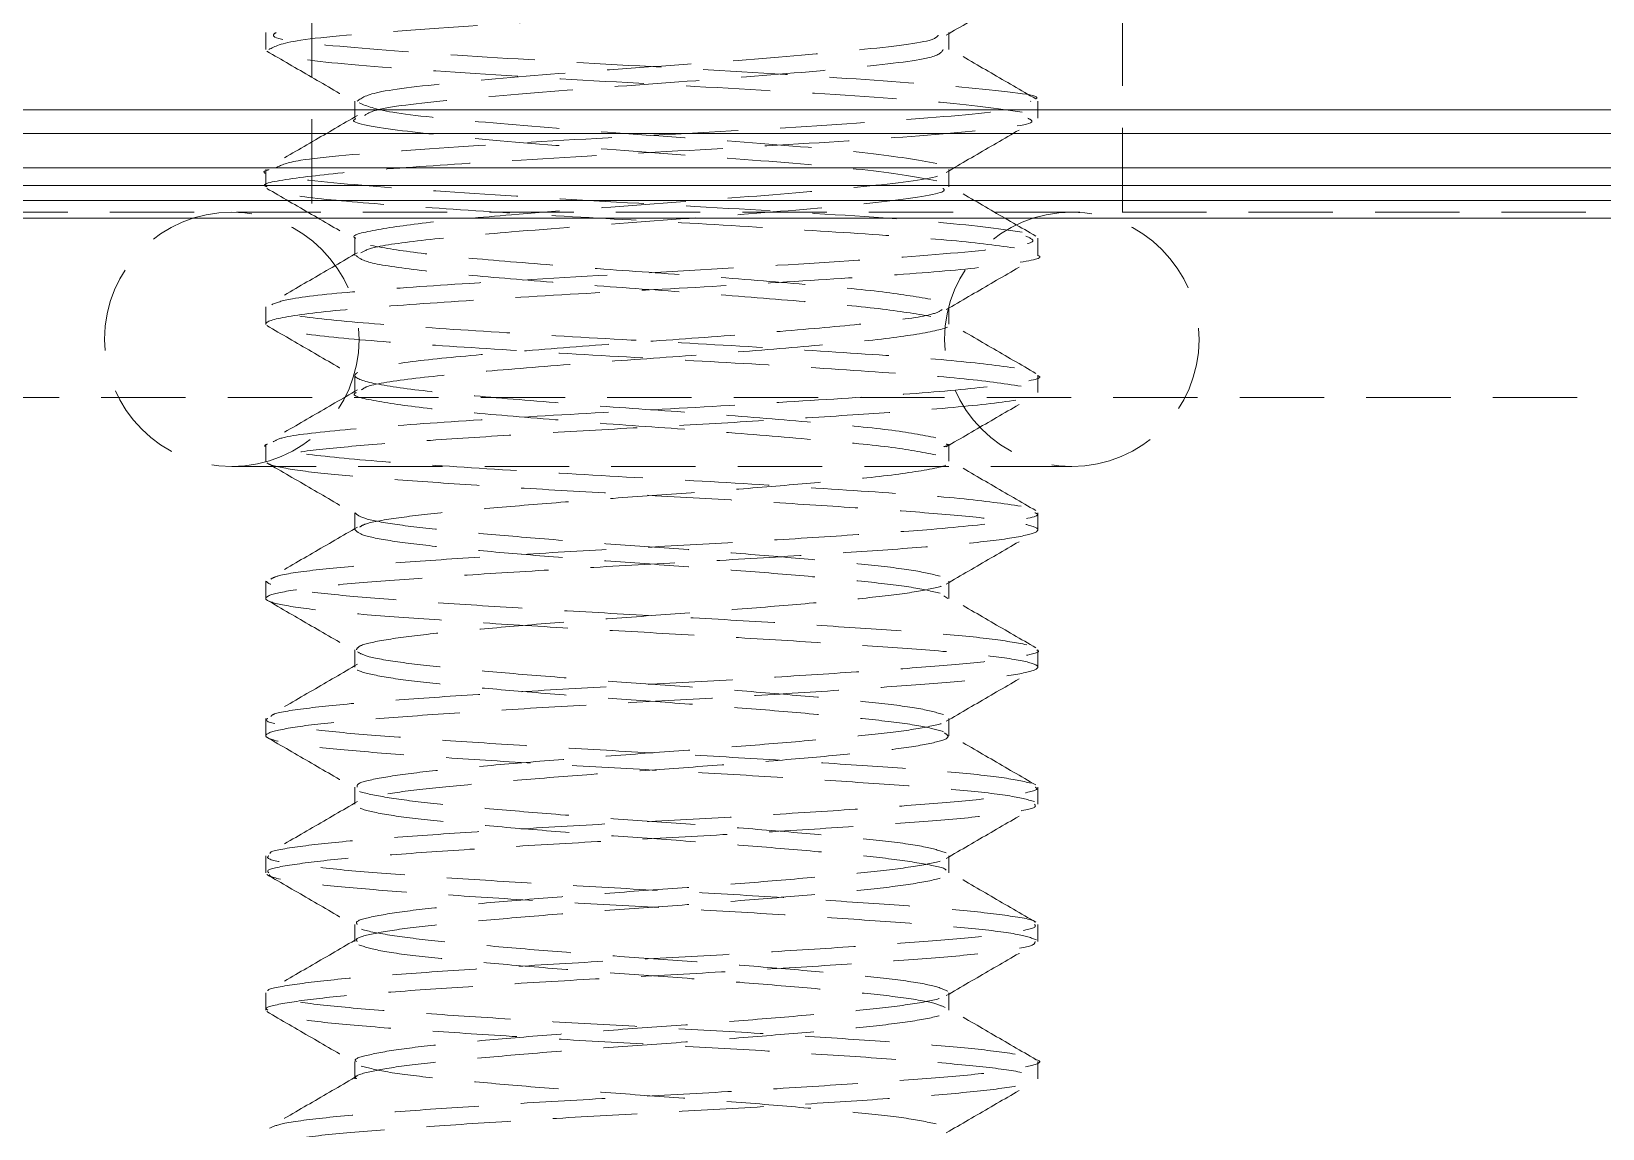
# Model space of a CAD drawing. Header units: millimetres. Extents: x 1522 to 2996, y -37 to 935.
# Drawn here: x 2331.12 to 2349.42, y 437.63 to 450.42 of the extents above; entities that cross this region are included whole.
import ezdxf

# ---------------------------------------------------------------- set-up
doc = ezdxf.new("R2010")
doc.units = ezdxf.units.MM
doc.linetypes.add('HIDDEN', pattern=[1.905, 1.27, -0.635])

# ---------------------------------------------------------------- blocks, each defined once
blk = doc.blocks.new('clampattachmentsideview')
at = {"color": 7, "linetype": 'HIDDEN', "lineweight": 0}
for p, q in [((3384.576, 487.71), (3384.576, 482.501)), ((3396.783, 482.501), (3396.783, 487.71)), ((3383.883, 485.208), (3383.883, 484.95)), ((3394.167, 484.949), (3394.167, 485.208)), ((3385.226, 484.174), (3385.226, 483.916)), ((3395.509, 483.916), (3395.509, 484.174)), ((3420.907, 484.041), (3360.451, 484.041)), ((3360.451, 483.686), (3420.907, 483.686)), ((3420.907, 483.166), (3360.451, 483.166)), ((3383.883, 483.141), (3383.883, 482.882)), ((3394.167, 482.882), (3394.167, 483.141)), ((3360.451, 482.903), (3420.907, 482.903)), ((3420.907, 482.675), (3360.451, 482.675)), ((3420.907, 482.501), (3360.451, 482.501)), ((3360.451, 482.412), (3420.907, 482.412)), ((3385.226, 482.107), (3385.226, 481.849)), ((3395.509, 481.849), (3395.509, 482.108)), ((3383.883, 481.074), (3383.883, 480.816)), ((3394.167, 480.816), (3394.167, 481.074)), ((3385.226, 480.04), (3385.226, 479.782)), ((3395.509, 479.783), (3395.509, 480.041)), ((3360.451, 479.711), (3420.907, 479.711)), ((3383.883, 479.007), (3383.883, 478.749)), ((3394.167, 478.749), (3394.167, 479.007)), ((3383.372, 478.669), (3396.021, 478.669)), ((3385.226, 477.974), (3385.226, 477.715)), ((3395.509, 477.715), (3395.509, 477.974)), ((3383.883, 476.94), (3383.883, 476.682)), ((3394.167, 476.682), (3394.167, 476.94)), ((3394.155, 476.682), (3394.094, 476.723)), ((3385.226, 475.907), (3385.226, 475.648)), ((3395.509, 475.649), (3395.509, 475.907)), ((3383.883, 474.874), (3383.883, 474.615)), ((3394.167, 474.615), (3394.167, 474.873)), ((3385.226, 473.84), (3385.226, 473.581)), ((3395.509, 473.582), (3395.509, 473.84)), ((3383.883, 472.807), (3383.883, 472.548)), ((3394.167, 472.548), (3394.167, 472.806)), ((3385.226, 471.773), (3385.226, 471.515)), ((3395.509, 471.514), (3395.509, 471.773)), ((3383.883, 470.739), (3383.883, 470.481)), ((3394.167, 470.481), (3394.167, 470.74)), ((3385.226, 469.706), (3385.226, 469.448)), ((3395.509, 469.448), (3395.509, 469.706))]:
    blk.add_line(p, q, dxfattribs=at)
at = {"color": 7, "linetype": 'Continuous', "lineweight": 15}
for p, q in [((3360.451, 484.041), (3420.907, 484.041)), ((3420.907, 483.686), (3360.451, 483.686)), ((3360.451, 483.166), (3420.907, 483.166)), ((3420.907, 482.903), (3360.451, 482.903)), ((3360.451, 482.675), (3420.907, 482.675)), ((3420.907, 482.412), (3360.451, 482.412))]:
    blk.add_line(p, q, dxfattribs=at)
at = {"color": 7, "linetype": 'HIDDEN', "lineweight": 0}
for centre, start, end in [((3383.372, 480.585), 90, 270), ((3383.372, 480.585), 270, 90), ((3396.021, 480.585), 90, 270), ((3396.021, 480.585), 270, 90)]:
    blk.add_arc(centre, 1.916, start, end, dxfattribs=at)
for points, knots in [([(3383.931, 484.95), (3384.016, 484.997), (3384.194, 485.096), (3385.961, 485.242), (3388.477, 485.403), (3391.29, 485.551), (3393.746, 485.71), (3395.328, 485.863), (3395.695, 486.014), (3394.762, 486.175), (3392.731, 486.323), (3390.047, 486.482), (3387.287, 486.635), (3385.046, 486.787), (3383.813, 486.947), (3383.851, 487.095), (3385.156, 487.254), (3387.432, 487.407), (3390.2, 487.557), (3391.84, 487.659), (3392.643, 487.71)], [0, 0, 0, 0, 0.0513258, 0.1070176, 0.1634075, 0.2189694, 0.2752218, 0.3311, 0.3868137, 0.443191, 0.498748, 0.555027, 0.6108741, 0.6666112, 0.7229736, 0.7785273, 0.8348308, 0.8906479, 0.9464102, 1, 1, 1, 1]), ([(3394.13, 485.167), (3394.355, 485.298), (3394.805, 485.559), (3395.256, 485.821), (3395.481, 485.951)], [0, 0, 0, 0, 0.499703, 1, 1, 1, 1]), ([(3395.476, 484.206), (3395.477, 484.206), (3395.598, 484.258), (3394.667, 484.366), (3392.756, 484.515), (3390.044, 484.674), (3387.277, 484.827), (3385.088, 484.978), (3383.903, 485.11), (3384.007, 485.184), (3384.04, 485.208)], [0, 0, 0, 0, 0.0010314, 0.1564955, 0.3096975, 0.4648904, 0.6188921, 0.7725908, 0.9280137, 1, 1, 1, 1]), ([(3385.261, 484.174), (3385.327, 484.222), (3385.464, 484.321), (3386.824, 484.467), (3388.756, 484.628), (3390.93, 484.776), (3392.78, 484.935), (3393.921, 485.063), (3393.988, 485.14), (3394.011, 485.166)], [0, 0, 0, 0, 0.14311, 0.29792, 0.454679, 0.609126, 0.765501, 0.920831, 1, 1, 1, 1]), ([(3383.899, 484.926), (3384.124, 484.795), (3384.573, 484.535), (3385.023, 484.274), (3385.247, 484.143)], [0, 0, 0, 0, 0.500189, 1, 1, 1, 1]), ([(3395.276, 484.008), (3394.899, 484.061), (3394.146, 484.165), (3391.732, 484.32), (3388.956, 484.47), (3386.349, 484.631), (3384.414, 484.776), (3384.098, 484.876), (3383.946, 484.925)], [0, 0, 0, 0, 0.169468, 0.338192, 0.506089, 0.676185, 0.843772, 1, 1, 1, 1]), ([(3385.37, 483.957), (3385.423, 483.991), (3385.558, 484.076), (3386.834, 484.209), (3388.754, 484.369), (3390.928, 484.518), (3392.792, 484.676), (3394.004, 484.818), (3394.06, 484.909), (3394.085, 484.949)], [0, 0, 0, 0, 0.101136, 0.255898, 0.412608, 0.567007, 0.723333, 0.878615, 1, 1, 1, 1]), ([(3395.481, 484.206), (3395.255, 484.337), (3394.805, 484.598), (3394.355, 484.86), (3394.13, 484.99)], [0, 0, 0, 0, 0.50029, 1, 1, 1, 1]), ([(3384.046, 483.175), (3384.119, 483.211), (3384.295, 483.298), (3385.972, 483.434), (3388.472, 483.594), (3391.297, 483.743), (3393.721, 483.901), (3395.297, 484.043), (3395.37, 484.134), (3395.402, 484.174)], [0, 0, 0, 0, 0.107611, 0.261308, 0.416933, 0.570272, 0.725516, 0.879728, 1, 1, 1, 1]), ([(3393.988, 483.233), (3393.697, 483.286), (3393.118, 483.39), (3391.262, 483.545), (3389.127, 483.695), (3387.123, 483.855), (3385.647, 483.999), (3385.406, 484.098), (3385.291, 484.145)], [0, 0, 0, 0, 0.170381, 0.340011, 0.508806, 0.679821, 0.848302, 1, 1, 1, 1]), ([(3383.905, 482.882), (3383.898, 482.885), (3383.781, 482.926), (3384.225, 483.006), (3385.253, 483.124), (3387.081, 483.248), (3389.562, 483.393), (3392.32, 483.548), (3394.435, 483.698), (3395.533, 483.826), (3395.398, 483.897), (3395.36, 483.916)], [0, 0, 0, 0, 0.007352, 0.119837, 0.232658, 0.344285, 0.49406, 0.643362, 0.791787, 0.942228, 1, 1, 1, 1]), ([(3385.263, 483.957), (3385.038, 483.826), (3384.588, 483.564), (3384.137, 483.303), (3383.912, 483.172)], [0, 0, 0, 0, 0.499708, 1, 1, 1, 1]), ([(3393.988, 482.975), (3393.698, 483.027), (3393.119, 483.131), (3391.26, 483.286), (3389.136, 483.437), (3387.091, 483.597), (3385.711, 483.746), (3385.092, 483.856), (3385.25, 483.912), (3385.262, 483.916)], [0, 0, 0, 0, 0.165002, 0.329277, 0.492743, 0.658359, 0.821522, 0.986616, 1, 1, 1, 1]), ([(3394.13, 483.1), (3394.355, 483.231), (3394.805, 483.493), (3395.256, 483.754), (3395.481, 483.885)], [0, 0, 0, 0, 0.499703, 1, 1, 1, 1]), ([(3395.276, 482.2), (3394.899, 482.252), (3394.146, 482.356), (3391.729, 482.511), (3388.967, 482.662), (3386.308, 482.822), (3384.514, 482.971), (3383.709, 483.081), (3383.915, 483.137), (3383.931, 483.141)], [0, 0, 0, 0, 0.164986, 0.329249, 0.492706, 0.658304, 0.821459, 0.986537, 1, 1, 1, 1]), ([(3385.242, 482.107), (3385.237, 482.11), (3385.147, 482.15), (3385.488, 482.231), (3386.279, 482.348), (3387.685, 482.473), (3389.593, 482.618), (3391.714, 482.773), (3393.341, 482.923), (3394.185, 483.051), (3394.081, 483.121), (3394.052, 483.141)], [0, 0, 0, 0, 0.007427, 0.119951, 0.232811, 0.344472, 0.4943, 0.643654, 0.792126, 0.942623, 1, 1, 1, 1]), ([(3385.315, 481.889), (3385.367, 481.917), (3385.49, 481.983), (3386.301, 482.09), (3387.677, 482.215), (3389.596, 482.359), (3391.713, 482.514), (3393.341, 482.664), (3394.185, 482.793), (3394.081, 482.863), (3394.052, 482.883)], [0, 0, 0, 0, 0.083693, 0.201158, 0.317374, 0.473315, 0.628762, 0.783292, 0.93993, 1, 1, 1, 1]), ([(3395.481, 482.139), (3395.255, 482.27), (3394.805, 482.531), (3394.355, 482.793), (3394.13, 482.924)], [0, 0, 0, 0, 0.50029, 1, 1, 1, 1]), ([(3383.899, 482.859), (3384.124, 482.728), (3384.573, 482.468), (3385.023, 482.207), (3385.247, 482.076)], [0, 0, 0, 0, 0.500189, 1, 1, 1, 1]), ([(3395.16, 481.963), (3394.859, 482.003), (3394.262, 482.082), (3392.622, 482.193), (3390.679, 482.315), (3388.594, 482.424), (3386.652, 482.546), (3385.098, 482.656), (3384.122, 482.765), (3384.016, 482.83), (3383.972, 482.857)], [0, 0, 0, 0, 0.130341, 0.258823, 0.389653, 0.517801, 0.648687, 0.777033, 0.907539, 1, 1, 1, 1]), ([(3383.974, 481.107), (3384.045, 481.137), (3384.209, 481.206), (3385.28, 481.315), (3387.071, 481.44), (3389.567, 481.584), (3392.315, 481.739), (3394.451, 481.889), (3395.584, 482.029), (3395.399, 482.11), (3395.33, 482.141)], [0, 0, 0, 0, 0.087615, 0.200403, 0.311997, 0.461728, 0.610987, 0.759369, 0.909766, 1, 1, 1, 1]), ([(3393.898, 481.188), (3393.667, 481.228), (3393.207, 481.307), (3391.946, 481.418), (3390.453, 481.54), (3388.846, 481.649), (3387.365, 481.771), (3386.124, 481.881), (3385.685, 481.96), (3385.463, 482)], [0, 0, 0, 0, 0.143623, 0.285189, 0.429354, 0.570551, 0.714777, 0.856194, 1, 1, 1, 1]), ([(3395.26, 479.878), (3394.992, 479.918), (3394.462, 479.998), (3392.894, 480.108), (3390.993, 480.23), (3388.909, 480.339), (3386.934, 480.461), (3385.29, 480.572), (3384.189, 480.69), (3383.765, 480.807), (3384.068, 480.92), (3385.06, 481.04), (3386.625, 481.15), (3388.558, 481.272), (3390.642, 481.381), (3392.594, 481.503), (3394.222, 481.614), (3395.206, 481.733), (3395.626, 481.81), (3395.507, 481.849), (3395.506, 481.849)], [0, 0, 0, 0, 0.059297, 0.117456, 0.176846, 0.235012, 0.294297, 0.352712, 0.411696, 0.470568, 0.529088, 0.588312, 0.646521, 0.705902, 0.76404, 0.823381, 0.881687, 0.940792, 0.999506, 1, 1, 1, 1]), ([(3385.263, 481.89), (3385.038, 481.759), (3384.588, 481.498), (3384.137, 481.236), (3383.912, 481.106)], [0, 0, 0, 0, 0.499708, 1, 1, 1, 1]), ([(3393.898, 480.93), (3393.667, 480.97), (3393.207, 481.048), (3391.946, 481.159), (3390.452, 481.281), (3388.848, 481.39), (3387.356, 481.513), (3386.156, 481.622), (3385.364, 481.74), (3385.282, 481.814), (3385.242, 481.849)], [0, 0, 0, 0, 0.126739, 0.251663, 0.37888, 0.503478, 0.63075, 0.755541, 0.882442, 1, 1, 1, 1]), ([(3394.13, 481.033), (3394.355, 481.164), (3394.805, 481.426), (3395.256, 481.687), (3395.481, 481.818)], [0, 0, 0, 0, 0.499703, 1, 1, 1, 1]), ([(3395.16, 480.155), (3394.859, 480.195), (3394.262, 480.273), (3392.622, 480.384), (3390.679, 480.506), (3388.594, 480.615), (3386.654, 480.737), (3385.092, 480.847), (3384.064, 480.965), (3383.957, 481.038), (3383.905, 481.074)], [0, 0, 0, 0, 0.126774, 0.25174, 0.378989, 0.503631, 0.630935, 0.755769, 0.882704, 1, 1, 1, 1]), ([(3393.975, 479.103), (3393.769, 479.143), (3393.361, 479.223), (3392.156, 479.333), (3390.694, 479.455), (3389.091, 479.564), (3387.572, 479.685), (3386.308, 479.797), (3385.461, 479.915), (3385.135, 480.032), (3385.367, 480.145), (3386.13, 480.265), (3387.334, 480.375), (3388.821, 480.497), (3390.422, 480.606), (3391.932, 480.728), (3393.152, 480.839), (3393.926, 480.945), (3394.03, 481.008), (3394.071, 481.033)], [0, 0, 0, 0, 0.060551, 0.119935, 0.180581, 0.239972, 0.30051, 0.360157, 0.420386, 0.480501, 0.540255, 0.600731, 0.660166, 0.720803, 0.780165, 0.84076, 0.900296, 0.960649, 1, 1, 1, 1]), ([(3383.899, 480.792), (3384.124, 480.662), (3384.573, 480.401), (3385.023, 480.14), (3385.247, 480.009)], [0, 0, 0, 0, 0.500189, 1, 1, 1, 1]), ([(3385.327, 479.823), (3385.354, 479.845), (3385.43, 479.904), (3386.146, 480.007), (3387.33, 480.117), (3388.822, 480.239), (3390.423, 480.348), (3391.927, 480.47), (3393.172, 480.581), (3393.953, 480.7), (3394.261, 480.79), (3394.11, 480.843), (3394.069, 480.856)], [0, 0, 0, 0, 0.062399, 0.175331, 0.28632, 0.399553, 0.510404, 0.62356, 0.734736, 0.847439, 0.959394, 1, 1, 1, 1]), ([(3395.481, 480.072), (3395.255, 480.203), (3394.805, 480.464), (3394.355, 480.726), (3394.13, 480.857)], [0, 0, 0, 0, 0.50029, 1, 1, 1, 1]), ([(3383.995, 479.04), (3384.033, 479.064), (3384.132, 479.126), (3385.078, 479.232), (3386.62, 479.342), (3388.559, 479.464), (3390.642, 479.573), (3392.595, 479.695), (3394.222, 479.805), (3395.206, 479.925), (3395.626, 480.002), (3395.507, 480.04), (3395.506, 480.041)], [0, 0, 0, 0, 0.072349, 0.189014, 0.30368, 0.420655, 0.53518, 0.652076, 0.766935, 0.883365, 0.999026, 1, 1, 1, 1]), ([(3385.263, 479.823), (3385.038, 479.692), (3384.588, 479.431), (3384.137, 479.169), (3383.912, 479.039)], [0, 0, 0, 0, 0.499708, 1, 1, 1, 1]), ([(3395.458, 473.624), (3395.351, 473.653), (3395.136, 473.712), (3394.329, 473.802), (3393.23, 473.884), (3391.88, 473.973), (3390.379, 474.062), (3388.831, 474.144), (3387.342, 474.234), (3386.018, 474.323), (3384.948, 474.405), (3384.206, 474.495), (3383.847, 474.583), (3383.892, 474.665), (3384.338, 474.755), (3385.158, 474.844), (3386.291, 474.926), (3387.66, 475.016), (3389.171, 475.104), (3390.717, 475.186), (3392.194, 475.277), (3393.496, 475.365), (3394.536, 475.447), (3395.241, 475.537), (3395.56, 475.625), (3395.473, 475.708), (3394.987, 475.798), (3394.132, 475.886), (3392.972, 475.968), (3391.584, 476.059), (3390.064, 476.146), (3388.52, 476.229), (3387.056, 476.319), (3385.777, 476.407), (3384.768, 476.489), (3384.101, 476.58), (3383.823, 476.667), (3383.95, 476.75), (3384.476, 476.841), (3385.365, 476.927), (3386.553, 477.011), (3387.959, 477.101), (3389.486, 477.188), (3391.027, 477.271), (3392.476, 477.362), (3393.731, 477.448), (3394.709, 477.532), (3395.338, 477.623), (3395.575, 477.709), (3395.407, 477.793), (3394.842, 477.883), (3393.919, 477.969), (3392.705, 478.053), (3391.282, 478.144), (3389.749, 478.229), (3388.212, 478.314), (3386.779, 478.405), (3385.548, 478.49), (3384.603, 478.574), (3384.012, 478.665), (3383.816, 478.75), (3384.025, 478.835), (3384.629, 478.926), (3385.585, 479.01), (3386.824, 479.096), (3388.263, 479.187), (3389.801, 479.271), (3391.332, 479.356), (3392.748, 479.447), (3394.097, 479.54), (3395.101, 479.647), (3395.588, 479.732), (3395.477, 479.777), (3395.462, 479.783)], [0, 0, 0, 0, 0.014213, 0.028416, 0.042323, 0.056542, 0.070738, 0.084647, 0.098871, 0.11306, 0.12697, 0.1412, 0.155382, 0.169294, 0.18353, 0.197703, 0.211619, 0.225858, 0.240024, 0.253943, 0.268187, 0.282344, 0.296268, 0.310516, 0.324665, 0.338593, 0.352845, 0.366984, 0.380919, 0.395174, 0.409304, 0.423244, 0.437503, 0.451623, 0.46557, 0.479831, 0.493942, 0.507896, 0.52216, 0.53626, 0.550222, 0.564488, 0.578578, 0.592549, 0.606816, 0.620895, 0.634876, 0.649144, 0.663212, 0.677203, 0.691472, 0.705529, 0.71953, 0.7338, 0.747845, 0.761857, 0.776128, 0.79016, 0.804184, 0.818455, 0.832476, 0.846512, 0.860783, 0.874792, 0.88884, 0.90311, 0.917108, 0.931168, 0.945437, 0.959424, 0.978212, 0.997053, 1, 1, 1, 1]), ([(3393.975, 478.845), (3393.769, 478.885), (3393.361, 478.965), (3392.156, 479.074), (3390.694, 479.197), (3389.09, 479.306), (3387.575, 479.427), (3386.298, 479.539), (3385.498, 479.657), (3385.15, 479.738), (3385.239, 479.779), (3385.246, 479.782)], [0, 0, 0, 0, 0.124744, 0.247081, 0.372019, 0.494374, 0.61909, 0.741969, 0.866049, 0.989894, 1, 1, 1, 1]), ([(3394.13, 478.966), (3394.355, 479.097), (3394.805, 479.359), (3395.256, 479.62), (3395.481, 479.751)], [0, 0, 0, 0, 0.499703, 1, 1, 1, 1]), ([(3395.26, 478.07), (3394.992, 478.11), (3394.462, 478.189), (3392.894, 478.299), (3390.993, 478.422), (3388.908, 478.531), (3386.937, 478.652), (3385.277, 478.764), (3384.237, 478.882), (3383.785, 478.963), (3383.901, 479.004), (3383.91, 479.007)], [0, 0, 0, 0, 0.124729, 0.247062, 0.371986, 0.494336, 0.619038, 0.741911, 0.86598, 0.989814, 1, 1, 1, 1]), ([(3394.092, 478.967), (3394.124, 478.975), (3394.182, 478.988), (3394.147, 479.001), (3394.131, 479.007)], [0, 0, 0, 0, 0.552319, 1, 1, 1, 1]), ([(3383.899, 478.725), (3384.124, 478.595), (3384.573, 478.334), (3385.023, 478.073), (3385.247, 477.942)], [0, 0, 0, 0, 0.500189, 1, 1, 1, 1]), ([(3385.298, 477.756), (3385.319, 477.771), (3385.377, 477.815), (3385.809, 477.893), (3386.532, 477.977), (3387.488, 478.062), (3388.593, 478.153), (3389.777, 478.237), (3390.955, 478.323), (3392.043, 478.414), (3393.081, 478.507), (3393.852, 478.614), (3394.227, 478.699), (3394.142, 478.743), (3394.131, 478.749)], [0, 0, 0, 0, 0.047067, 0.135679, 0.222656, 0.309879, 0.398488, 0.485397, 0.572693, 0.661296, 0.74814, 0.864793, 0.981779, 1, 1, 1, 1]), ([(3395.481, 478.005), (3395.255, 478.136), (3394.805, 478.397), (3394.355, 478.659), (3394.13, 478.79)], [0, 0, 0, 0, 0.50029, 1, 1, 1, 1]), ([(3383.959, 476.973), (3383.988, 476.991), (3384.066, 477.037), (3384.639, 477.118), (3385.582, 477.202), (3386.824, 477.287), (3388.262, 477.378), (3389.801, 477.462), (3391.332, 477.548), (3392.748, 477.639), (3394.097, 477.732), (3395.101, 477.839), (3395.588, 477.924), (3395.477, 477.968), (3395.462, 477.974)], [0, 0, 0, 0, 0.0548021, 0.1426843, 0.2289513, 0.3154616, 0.4033404, 0.4895396, 0.5761219, 0.6639954, 0.7501309, 0.8658272, 0.9818525, 1, 1, 1, 1]), ([(3394.039, 477.018), (3393.914, 477.048), (3393.667, 477.108), (3392.94, 477.194), (3392.011, 477.278), (3390.916, 477.369), (3389.737, 477.454), (3388.555, 477.539), (3387.453, 477.63), (3386.505, 477.715), (3385.783, 477.799), (3385.313, 477.89), (3385.256, 477.946), (3385.228, 477.974)], [0, 0, 0, 0, 0.092049, 0.182713, 0.27302, 0.365074, 0.455662, 0.546041, 0.638098, 0.728608, 0.819064, 0.911121, 1, 1, 1, 1]), ([(3385.263, 477.756), (3385.038, 477.626), (3384.588, 477.364), (3384.137, 477.103), (3383.912, 476.972)], [0, 0, 0, 0, 0.499708, 1, 1, 1, 1]), ([(3394.039, 476.76), (3393.914, 476.79), (3393.667, 476.85), (3392.94, 476.936), (3392.011, 477.02), (3390.916, 477.111), (3389.737, 477.196), (3388.555, 477.28), (3387.453, 477.371), (3386.505, 477.456), (3385.783, 477.541), (3385.312, 477.632), (3385.255, 477.688), (3385.228, 477.716)], [0, 0, 0, 0, 0.092015, 0.182647, 0.272921, 0.364942, 0.455497, 0.545844, 0.637867, 0.728345, 0.818768, 0.910792, 1, 1, 1, 1]), ([(3394.13, 476.899), (3394.355, 477.03), (3394.805, 477.292), (3395.256, 477.553), (3395.481, 477.684)], [0, 0, 0, 0, 0.499704, 1, 1, 1, 1]), ([(3395.343, 475.985), (3395.181, 476.015), (3394.859, 476.075), (3393.914, 476.161), (3392.706, 476.245), (3391.282, 476.336), (3389.749, 476.421), (3388.212, 476.505), (3386.779, 476.596), (3385.546, 476.681), (3384.608, 476.766), (3383.996, 476.856), (3383.923, 476.913), (3383.886, 476.94)], [0, 0, 0, 0, 0.092037, 0.182696, 0.272999, 0.365041, 0.455624, 0.546, 0.638044, 0.72855, 0.819001, 0.911046, 1, 1, 1, 1]), ([(3385.248, 475.907), (3385.258, 475.929), (3385.282, 475.98), (3385.687, 476.066), (3386.364, 476.152), (3387.279, 476.236), (3388.36, 476.326), (3389.534, 476.413), (3390.72, 476.496), (3391.834, 476.587), (3392.798, 476.673), (3393.557, 476.757), (3394.014, 476.848), (3394.209, 476.907), (3394.159, 476.938), (3394.156, 476.94)], [0, 0, 0, 0, 0.068221, 0.153195, 0.237192, 0.320365, 0.405351, 0.489285, 0.57251, 0.657507, 0.741376, 0.824657, 0.909662, 0.993464, 1, 1, 1, 1]), ([(3383.899, 476.658), (3384.124, 476.528), (3384.573, 476.267), (3385.023, 476.006), (3385.247, 475.876)], [0, 0, 0, 0, 0.500189, 1, 1, 1, 1]), ([(3395.481, 475.938), (3395.255, 476.069), (3394.805, 476.33), (3394.355, 476.592), (3394.13, 476.723)], [0, 0, 0, 0, 0.500291, 1, 1, 1, 1]), ([(3383.961, 474.906), (3383.971, 474.918), (3384.007, 474.958), (3384.491, 475.032), (3385.361, 475.119), (3386.554, 475.202), (3387.959, 475.293), (3389.486, 475.379), (3391.027, 475.463), (3392.477, 475.554), (3393.73, 475.64), (3394.716, 475.723), (3395.311, 475.814), (3395.564, 475.874), (3395.499, 475.905), (3395.494, 475.907)], [0, 0, 0, 0, 0.037033, 0.1248087, 0.2115796, 0.2975036, 0.3852921, 0.4719981, 0.5579756, 0.6457749, 0.732414, 0.8184489, 0.9062569, 0.9928274, 1, 1, 1, 1]), ([(3394.09, 474.933), (3393.986, 474.963), (3393.779, 475.023), (3393.104, 475.111), (3392.216, 475.193), (3391.148, 475.284), (3389.979, 475.371), (3388.791, 475.454), (3387.666, 475.544), (3386.681, 475.632), (3385.912, 475.714), (3385.403, 475.8), (3385.309, 475.853), (3385.267, 475.877)], [0, 0, 0, 0, 0.093181, 0.185622, 0.276716, 0.369918, 0.462299, 0.553433, 0.646656, 0.738973, 0.830152, 0.923393, 1, 1, 1, 1]), ([(3385.263, 475.69), (3385.038, 475.559), (3384.588, 475.297), (3384.137, 475.036), (3383.912, 474.905)], [0, 0, 0, 0, 0.499708, 1, 1, 1, 1]), ([(3394.09, 474.675), (3393.986, 474.705), (3393.779, 474.764), (3393.104, 474.852), (3392.216, 474.935), (3391.148, 475.025), (3389.979, 475.113), (3388.791, 475.195), (3387.666, 475.286), (3386.683, 475.373), (3385.904, 475.456), (3385.4, 475.547), (3385.179, 475.624), (3385.262, 475.671), (3385.295, 475.689)], [0, 0, 0, 0, 0.0865473, 0.1724079, 0.2570171, 0.3435849, 0.4293888, 0.5140356, 0.6006223, 0.6863671, 0.7710553, 0.8576588, 0.9433429, 1, 1, 1, 1]), ([(3394.13, 474.832), (3394.355, 474.963), (3394.805, 475.225), (3395.256, 475.486), (3395.481, 475.617)], [0, 0, 0, 0, 0.499703, 1, 1, 1, 1]), ([(3395.409, 473.9), (3395.274, 473.93), (3395.005, 473.989), (3394.128, 474.077), (3392.973, 474.16), (3391.583, 474.25), (3390.064, 474.338), (3388.52, 474.42), (3387.056, 474.511), (3385.779, 474.598), (3384.762, 474.681), (3384.123, 474.772), (3383.843, 474.835), (3383.904, 474.868), (3383.913, 474.874)], [0, 0, 0, 0, 0.090249, 0.179784, 0.26802, 0.35829, 0.447767, 0.536042, 0.626331, 0.715747, 0.804065, 0.894372, 0.983725, 1, 1, 1, 1]), ([(3385.261, 473.84), (3385.258, 473.857), (3385.25, 473.902), (3385.584, 473.98), (3386.204, 474.069), (3387.078, 474.151), (3388.13, 474.241), (3389.292, 474.329), (3390.482, 474.411), (3391.617, 474.502), (3392.618, 474.59), (3393.422, 474.672), (3393.946, 474.762), (3394.186, 474.829), (3394.145, 474.865), (3394.136, 474.873)], [0, 0, 0, 0, 0.051073, 0.13588, 0.220317, 0.303213, 0.388047, 0.472437, 0.555354, 0.640215, 0.724555, 0.807497, 0.892382, 0.97667, 1, 1, 1, 1]), ([(3394.128, 472.589), (3394.128, 472.589), (3394.128, 472.618), (3393.843, 472.679), (3393.269, 472.768), (3392.411, 472.85), (3391.376, 472.94), (3390.221, 473.029), (3389.031, 473.111), (3387.886, 473.201), (3386.868, 473.289), (3386.044, 473.371), (3385.474, 473.461), (3385.198, 473.55), (3385.232, 473.632), (3385.575, 473.722), (3386.206, 473.81), (3387.077, 473.892), (3388.13, 473.983), (3389.292, 474.071), (3390.482, 474.153), (3391.617, 474.243), (3392.618, 474.331), (3393.42, 474.414), (3393.954, 474.504), (3394.208, 474.585), (3394.136, 474.635), (3394.104, 474.656)], [0, 0, 0, 0, 0.000689, 0.043033, 0.085345, 0.126774, 0.169136, 0.211428, 0.25286, 0.295239, 0.33751, 0.378947, 0.421342, 0.46359, 0.505035, 0.547445, 0.58967, 0.631124, 0.673547, 0.715748, 0.757213, 0.79965, 0.841826, 0.883303, 0.925752, 0.967902, 1, 1, 1, 1]), ([(3395.481, 473.872), (3395.255, 474.002), (3394.805, 474.264), (3394.355, 474.525), (3394.13, 474.656)], [0, 0, 0, 0, 0.50029, 1, 1, 1, 1]), ([(3383.899, 474.591), (3384.124, 474.461), (3384.573, 474.2), (3385.023, 473.939), (3385.247, 473.809)], [0, 0, 0, 0, 0.500189, 1, 1, 1, 1]), ([(3383.947, 472.839), (3383.948, 472.845), (3383.952, 472.879), (3384.359, 472.947), (3385.152, 473.035), (3386.292, 473.117), (3387.659, 473.208), (3389.171, 473.296), (3390.717, 473.378), (3392.194, 473.468), (3393.495, 473.556), (3394.541, 473.639), (3395.222, 473.729), (3395.534, 473.796), (3395.481, 473.832), (3395.469, 473.84)], [0, 0, 0, 0, 0.019462, 0.107054, 0.194266, 0.279891, 0.367511, 0.454674, 0.540322, 0.627969, 0.715079, 0.800754, 0.888426, 0.975483, 1, 1, 1, 1]), ([(3394.128, 472.849), (3394.045, 472.878), (3393.88, 472.937), (3393.259, 473.027), (3392.414, 473.109), (3391.376, 473.198), (3390.221, 473.287), (3389.031, 473.369), (3387.886, 473.459), (3386.869, 473.548), (3386.038, 473.63), (3385.497, 473.719), (3385.237, 473.78), (3385.249, 473.808), (3385.249, 473.809)], [0, 0, 0, 0, 0.091374, 0.182679, 0.272077, 0.36349, 0.454751, 0.544157, 0.635606, 0.726821, 0.816239, 0.907722, 0.998889, 1, 1, 1, 1]), ([(3383.931, 472.548), (3383.919, 472.559), (3383.878, 472.598), (3384.231, 472.67), (3384.959, 472.76), (3386.039, 472.842), (3387.366, 472.931), (3388.857, 473.02), (3390.405, 473.102), (3391.905, 473.191), (3393.249, 473.281), (3394.353, 473.363), (3395.114, 473.452), (3395.5, 473.526), (3395.47, 473.568), (3395.46, 473.582)], [0, 0, 0, 0, 0.033606, 0.1181183, 0.2028719, 0.2857327, 0.3702882, 0.4550088, 0.5378615, 0.6224582, 0.7071438, 0.7899921, 0.8746282, 0.959277, 1, 1, 1, 1]), ([(3385.263, 473.623), (3385.038, 473.492), (3384.588, 473.23), (3384.137, 472.969), (3383.912, 472.838)], [0, 0, 0, 0, 0.499708, 1, 1, 1, 1]), ([(3394.13, 472.766), (3394.355, 472.896), (3394.805, 473.158), (3395.256, 473.419), (3395.481, 473.55)], [0, 0, 0, 0, 0.499704, 1, 1, 1, 1]), ([(3395.459, 471.805), (3395.46, 471.808), (3395.466, 471.84), (3395.093, 471.904), (3394.34, 471.993), (3393.227, 472.075), (3391.881, 472.165), (3390.379, 472.254), (3388.831, 472.336), (3387.342, 472.426), (3386.019, 472.514), (3384.944, 472.596), (3384.222, 472.686), (3383.875, 472.757), (3383.918, 472.796), (3383.93, 472.807)], [0, 0, 0, 0, 0.010727, 0.098176, 0.18556, 0.271126, 0.358611, 0.445953, 0.531527, 0.619047, 0.706345, 0.791929, 0.879482, 0.966734, 1, 1, 1, 1]), ([(3385.262, 471.773), (3385.253, 471.784), (3385.222, 471.823), (3385.493, 471.895), (3386.053, 471.985), (3386.884, 472.067), (3387.904, 472.156), (3389.051, 472.245), (3390.241, 472.327), (3391.395, 472.416), (3392.428, 472.506), (3393.278, 472.588), (3393.863, 472.677), (3394.159, 472.751), (3394.136, 472.793), (3394.129, 472.806)], [0, 0, 0, 0, 0.033689, 0.118231, 0.203016, 0.285898, 0.370484, 0.455235, 0.53811, 0.622737, 0.707453, 0.790323, 0.87499, 0.959669, 1, 1, 1, 1]), ([(3383.899, 472.524), (3384.124, 472.394), (3384.573, 472.133), (3385.023, 471.872), (3385.247, 471.742)], [0, 0, 0, 0, 0.500189, 1, 1, 1, 1]), ([(3395.491, 471.54), (3395.411, 471.569), (3395.251, 471.627), (3394.516, 471.718), (3393.478, 471.8), (3392.17, 471.888), (3390.692, 471.978), (3389.145, 472.06), (3387.635, 472.149), (3386.271, 472.239), (3385.137, 472.321), (3384.346, 472.409), (3383.94, 472.479), (3383.941, 472.516), (3383.941, 472.524)], [0, 0, 0, 0, 0.0886729, 0.1779193, 0.2651306, 0.3538569, 0.4430768, 0.5302635, 0.6190412, 0.7082323, 0.7953988, 0.8842255, 0.9733861, 1, 1, 1, 1]), ([(3385.262, 471.515), (3385.253, 471.526), (3385.222, 471.565), (3385.493, 471.637), (3386.053, 471.726), (3386.884, 471.808), (3387.904, 471.897), (3389.051, 471.987), (3390.241, 472.069), (3391.395, 472.158), (3392.428, 472.247), (3393.277, 472.329), (3393.863, 472.419), (3394.159, 472.493), (3394.136, 472.535), (3394.129, 472.548)], [0, 0, 0, 0, 0.033359, 0.117901, 0.202686, 0.285569, 0.370154, 0.454906, 0.53778, 0.622407, 0.707124, 0.789994, 0.874661, 0.95934, 1, 1, 1, 1]), ([(3395.481, 471.805), (3395.255, 471.935), (3394.805, 472.197), (3394.355, 472.458), (3394.13, 472.589)], [0, 0, 0, 0, 0.50029, 1, 1, 1, 1]), ([(3383.916, 470.771), (3383.916, 470.772), (3383.902, 470.801), (3384.245, 470.862), (3384.956, 470.951), (3386.04, 471.033), (3387.366, 471.122), (3388.857, 471.212), (3390.405, 471.294), (3391.905, 471.383), (3393.249, 471.472), (3394.353, 471.554), (3395.114, 471.643), (3395.5, 471.718), (3395.47, 471.76), (3395.46, 471.773)], [0, 0, 0, 0, 0.002021, 0.089295, 0.176819, 0.262388, 0.349707, 0.437196, 0.522757, 0.610119, 0.697572, 0.783128, 0.870531, 0.957946, 1, 1, 1, 1]), ([(3385.263, 471.556), (3385.038, 471.425), (3384.588, 471.163), (3384.137, 470.902), (3383.912, 470.771)], [0, 0, 0, 0, 0.499708, 1, 1, 1, 1]), ([(3394.153, 470.765), (3394.091, 470.794), (3393.968, 470.852), (3393.403, 470.943), (3392.604, 471.025), (3391.599, 471.113), (3390.462, 471.203), (3389.272, 471.285), (3388.111, 471.374), (3387.062, 471.464), (3386.189, 471.546), (3385.583, 471.634), (3385.275, 471.701), (3385.273, 471.736), (3385.273, 471.742)], [0, 0, 0, 0, 0.089324, 0.179229, 0.267074, 0.356453, 0.44633, 0.534151, 0.62358, 0.713429, 0.801229, 0.890709, 0.980527, 1, 1, 1, 1]), ([(3383.915, 470.481), (3383.905, 470.487), (3383.846, 470.52), (3384.131, 470.585), (3384.777, 470.675), (3385.798, 470.758), (3387.079, 470.845), (3388.545, 470.936), (3390.09, 471.018), (3391.608, 471.106), (3392.992, 471.196), (3394.152, 471.279), (3394.989, 471.367), (3395.461, 471.448), (3395.466, 471.495), (3395.468, 471.514)], [0, 0, 0, 0, 0.016692, 0.100791, 0.185737, 0.268797, 0.352953, 0.437882, 0.520904, 0.605117, 0.690026, 0.773013, 0.85728, 0.942169, 1, 1, 1, 1]), ([(3394.112, 470.521), (3394.059, 470.545), (3393.943, 470.598), (3393.402, 470.684), (3392.605, 470.766), (3391.599, 470.854), (3390.462, 470.945), (3389.272, 471.027), (3388.112, 471.115), (3387.06, 471.205), (3386.197, 471.287), (3385.553, 471.376), (3385.37, 471.435), (3385.279, 471.465)], [0, 0, 0, 0, 0.077157, 0.170253, 0.261217, 0.353769, 0.446837, 0.537776, 0.630381, 0.72342, 0.814337, 0.906993, 1, 1, 1, 1]), ([(3394.13, 470.699), (3394.355, 470.83), (3394.805, 471.091), (3395.256, 471.353), (3395.481, 471.483)], [0, 0, 0, 0, 0.499703, 1, 1, 1, 1]), ([(3395.169, 469.819), (3394.957, 469.849), (3394.538, 469.909), (3393.472, 469.991), (3392.172, 470.079), (3390.691, 470.17), (3389.145, 470.252), (3387.635, 470.34), (3386.271, 470.43), (3385.139, 470.512), (3384.338, 470.601), (3383.912, 470.679), (3383.925, 470.723), (3383.931, 470.739)], [0, 0, 0, 0, 0.095295, 0.188418, 0.283158, 0.378425, 0.471522, 0.566317, 0.661553, 0.754628, 0.849475, 0.944679, 1, 1, 1, 1]), ([(3385.25, 469.706), (3385.242, 469.711), (3385.197, 469.745), (3385.416, 469.809), (3385.913, 469.9), (3386.698, 469.983), (3387.684, 470.07), (3388.811, 470.161), (3389.999, 470.243), (3391.167, 470.331), (3392.231, 470.421), (3393.123, 470.504), (3393.767, 470.591), (3394.129, 470.673), (3394.133, 470.72), (3394.135, 470.739)], [0, 0, 0, 0, 0.016765, 0.100863, 0.185814, 0.268869, 0.353026, 0.437959, 0.520976, 0.60519, 0.690103, 0.773086, 0.857354, 0.942246, 1, 1, 1, 1]), ([(3395.462, 463.288), (3395.357, 463.318), (3395.146, 463.376), (3394.345, 463.466), (3393.251, 463.548), (3391.904, 463.637), (3390.405, 463.727), (3388.857, 463.808), (3387.366, 463.898), (3386.038, 463.987), (3384.963, 464.069), (3384.215, 464.159), (3383.85, 464.248), (3383.888, 464.33), (3384.327, 464.42), (3385.141, 464.508), (3386.27, 464.59), (3387.635, 464.68), (3389.145, 464.769), (3390.692, 464.851), (3392.17, 464.941), (3393.476, 465.029), (3394.521, 465.111), (3395.232, 465.202), (3395.558, 465.29), (3395.478, 465.372), (3394.999, 465.462), (3394.149, 465.55), (3392.993, 465.632), (3391.608, 465.723), (3390.09, 465.81), (3388.545, 465.893), (3387.08, 465.984), (3385.796, 466.071), (3384.782, 466.154), (3384.109, 466.244), (3383.824, 466.331), (3383.945, 466.414), (3384.464, 466.505), (3385.348, 466.592), (3386.531, 466.675), (3387.934, 466.766), (3389.46, 466.852), (3391.002, 466.935), (3392.453, 467.026), (3393.713, 467.113), (3394.695, 467.196), (3395.331, 467.287), (3395.574, 467.373), (3395.413, 467.457), (3394.854, 467.548), (3393.937, 467.633), (3392.727, 467.717), (3391.307, 467.808), (3389.775, 467.894), (3388.237, 467.978), (3386.801, 468.069), (3385.566, 468.154), (3384.616, 468.239), (3384.019, 468.33), (3383.816, 468.414), (3384.019, 468.499), (3384.616, 468.59), (3385.566, 468.675), (3386.801, 468.76), (3388.237, 468.851), (3389.775, 468.935), (3391.307, 469.021), (3392.727, 469.111), (3393.937, 469.195), (3394.854, 469.281), (3395.413, 469.372), (3395.574, 469.456), (3395.331, 469.542), (3394.695, 469.633), (3393.713, 469.716), (3392.453, 469.803), (3391.002, 469.893), (3389.46, 469.977), (3387.934, 470.063), (3386.532, 470.154), (3385.344, 470.237), (3384.477, 470.324), (3383.99, 470.4), (3383.959, 470.443), (3383.949, 470.457)], [0, 0, 0, 0, 0.012205, 0.024409, 0.036354, 0.048565, 0.060763, 0.072709, 0.084925, 0.097117, 0.109064, 0.121285, 0.13347, 0.145419, 0.157644, 0.169824, 0.181775, 0.194004, 0.206176, 0.218131, 0.230364, 0.242529, 0.254487, 0.266723, 0.278881, 0.290843, 0.303083, 0.315233, 0.327199, 0.339442, 0.351585, 0.363556, 0.375802, 0.387936, 0.399913, 0.412161, 0.424287, 0.43627, 0.448521, 0.460638, 0.472627, 0.48488, 0.496988, 0.508985, 0.521239, 0.533338, 0.545342, 0.557598, 0.569688, 0.5817, 0.593957, 0.606037, 0.618058, 0.630316, 0.642386, 0.654416, 0.666674, 0.678735, 0.690774, 0.703033, 0.715083, 0.727133, 0.739391, 0.751431, 0.763491, 0.775749, 0.787779, 0.79985, 0.812108, 0.824128, 0.836209, 0.848466, 0.860477, 0.872568, 0.884823, 0.896827, 0.908927, 0.921181, 0.933177, 0.945286, 0.957538, 0.969527, 0.981645, 0.993896, 1, 1, 1, 1]), ([(3383.899, 470.458), (3384.124, 470.327), (3384.573, 470.067), (3385.023, 469.805), (3385.247, 469.675)], [0, 0, 0, 0, 0.500188, 1, 1, 1, 1]), ([(3385.25, 469.448), (3385.242, 469.453), (3385.197, 469.487), (3385.416, 469.551), (3385.913, 469.642), (3386.698, 469.724), (3387.684, 469.812), (3388.811, 469.902), (3389.999, 469.985), (3391.167, 470.072), (3392.231, 470.163), (3393.123, 470.245), (3393.767, 470.333), (3394.13, 470.415), (3394.133, 470.462), (3394.135, 470.481)], [0, 0, 0, 0, 0.016432, 0.100531, 0.185482, 0.268537, 0.352695, 0.437628, 0.520645, 0.604858, 0.689772, 0.772755, 0.857023, 0.941915, 1, 1, 1, 1]), ([(3395.481, 469.738), (3395.255, 469.868), (3394.805, 470.13), (3394.355, 470.392), (3394.13, 470.522)], [0, 0, 0, 0, 0.50029, 1, 1, 1, 1]), ([(3383.942, 468.705), (3383.998, 468.729), (3384.124, 468.781), (3384.79, 468.867), (3385.795, 468.949), (3387.08, 469.037), (3388.545, 469.127), (3390.09, 469.21), (3391.608, 469.297), (3392.994, 469.388), (3394.147, 469.47), (3395.006, 469.558), (3395.451, 469.649), (3395.593, 469.705), (3395.475, 469.736), (3395.466, 469.738)], [0, 0, 0, 0, 0.06895, 0.153906, 0.236974, 0.32114, 0.406078, 0.489108, 0.573329, 0.658248, 0.741244, 0.82552, 0.910417, 0.993382, 1, 1, 1, 1]), ([(3393.981, 468.767), (3393.837, 468.797), (3393.554, 468.857), (3392.781, 468.941), (3391.817, 469.027), (3390.7, 469.118), (3389.514, 469.202), (3388.341, 469.288), (3387.261, 469.379), (3386.356, 469.462), (3385.659, 469.549), (3385.435, 469.609), (3385.322, 469.639)], [0, 0, 0, 0, 0.101018, 0.199949, 0.299674, 0.40068, 0.499548, 0.599348, 0.700341, 0.79915, 0.899024, 1, 1, 1, 1]), ([(3385.263, 469.489), (3385.038, 469.358), (3384.588, 469.096), (3384.137, 468.835), (3383.912, 468.704)], [0, 0, 0, 0, 0.499708, 1, 1, 1, 1]), ([(3394.13, 468.632), (3394.355, 468.763), (3394.805, 469.024), (3395.256, 469.286), (3395.481, 469.416)], [0, 0, 0, 0, 0.499704, 1, 1, 1, 1])]:
    blk.add_open_spline(points, degree=3, knots=knots, dxfattribs=at)

msp = doc.modelspace()

# ---------------------------------------------------------------- block references
at = {"xscale": 0.7734714251250002, "yscale": 0.7734714251250002, "zscale": 0.7734714251250002}
msp.add_blockref('clampattachmentsideview', (-283.486, 75.109), dxfattribs=at)

doc.saveas('drawing.dxf')
